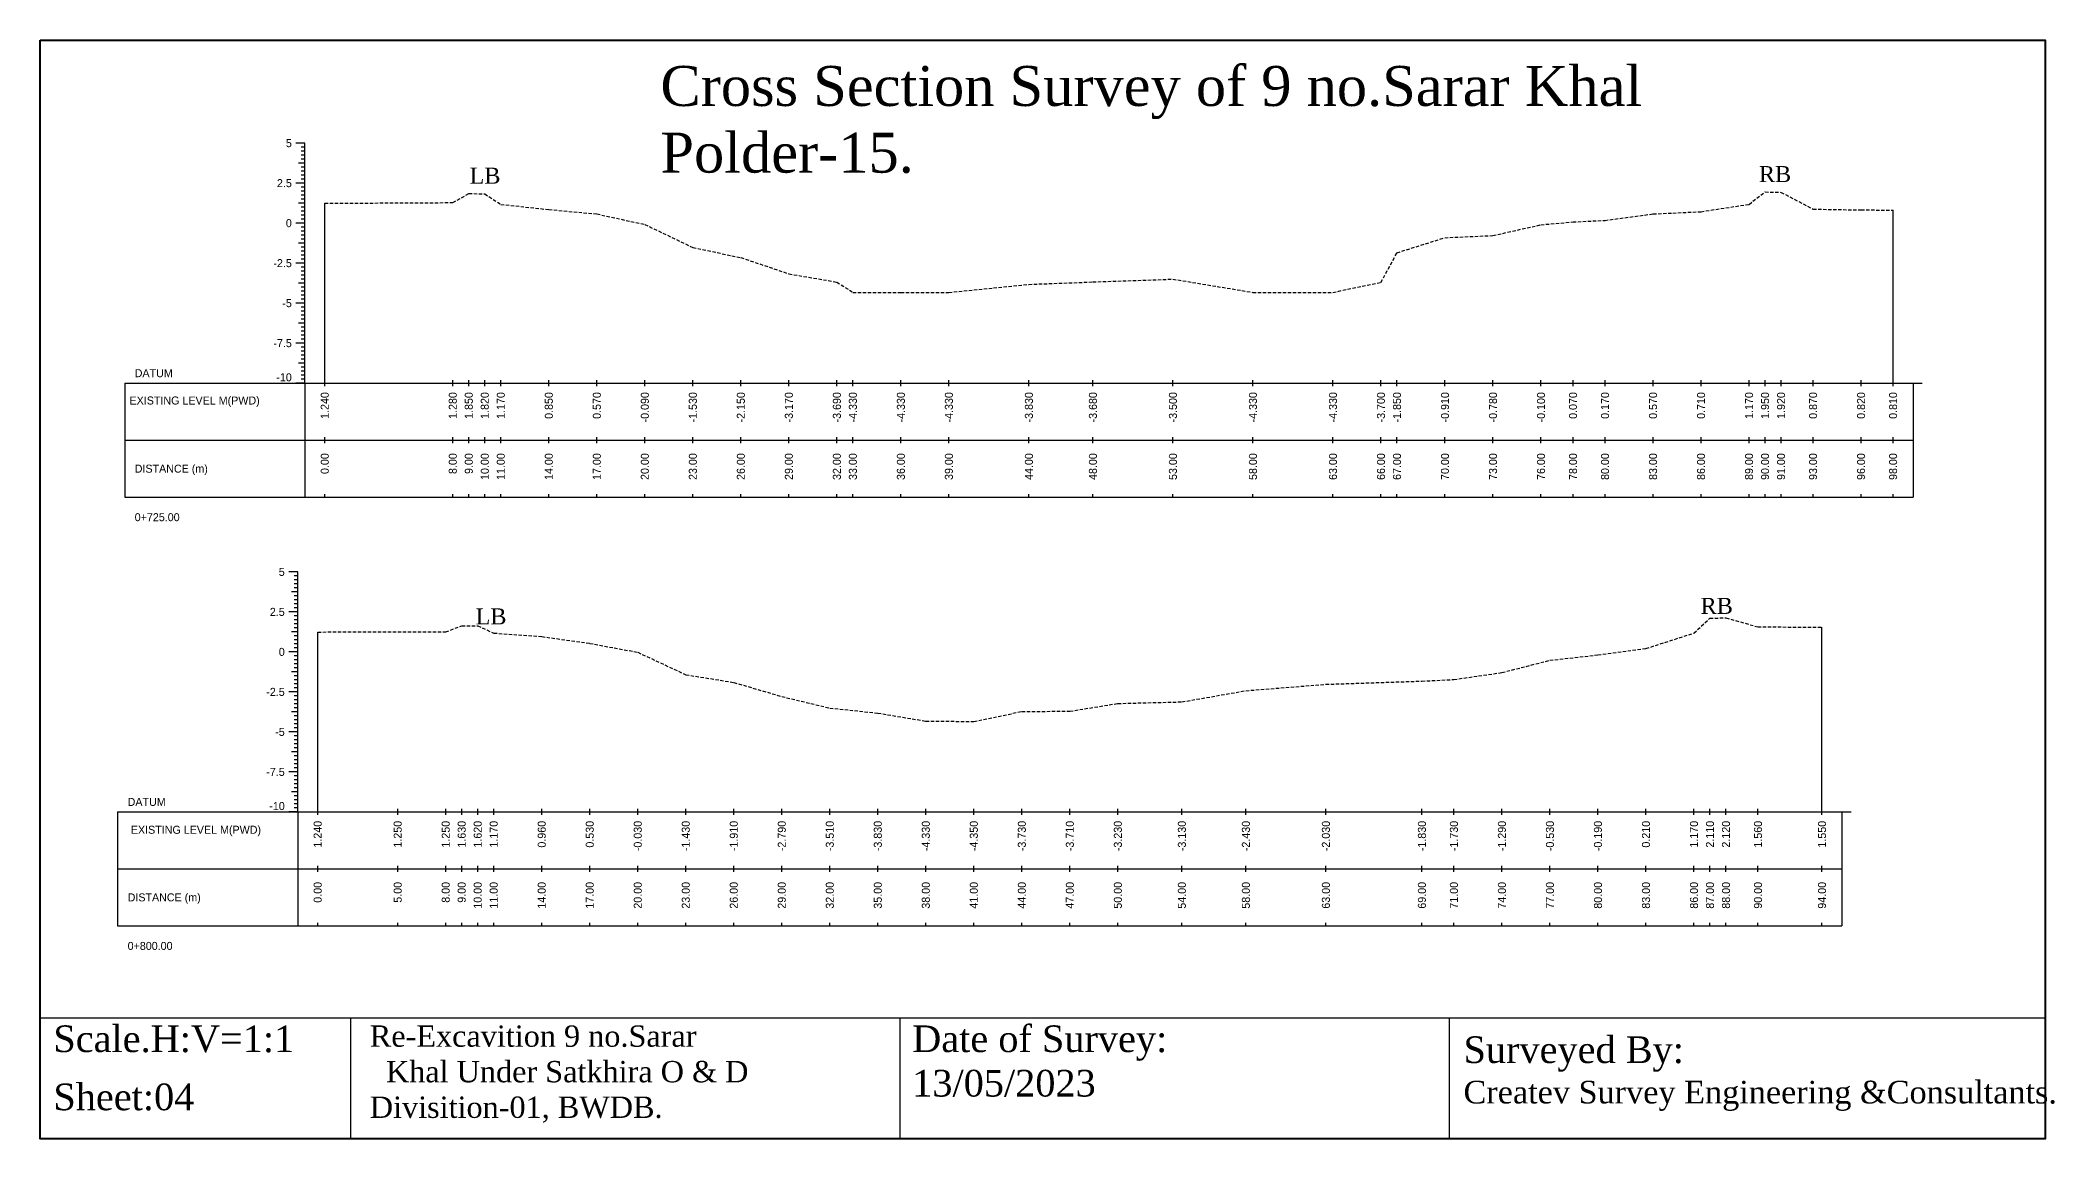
# Model space of a CAD drawing. Header units: inches. Extents: x 2527 to 3799, y -2520 to -1051.
# Drawn here: x 2527.3 to 2678.4, y -1543.1 to -1460.7 of the extents above; entities that cross this region are included whole.
import ezdxf
from ezdxf.enums import TextEntityAlignment as Align

# ---------------------------------------------------------------- set-up
doc = ezdxf.new("R2010")
doc.units = ezdxf.units.IN
doc.header["$MEASUREMENT"] = 0
doc.linetypes.add('HIDDEN', pattern=[0.375, 0.25, -0.125])
doc.layers.add('CS_Drawing', color=7, linetype='Continuous')
doc.layers.add('GL', color=3, linetype='HIDDEN')
doc.styles.add('romans', font='romans.shx')

msp = doc.modelspace()

# ---------------------------------------------------------------- linework, layer by layer
at = {"color": 4, "lineweight": 40}
msp.add_lwpolyline([(2527.34, -1460.72), (2677.68, -1460.72), (2677.68, -1543.09), (2527.34, -1543.09)], close=True, dxfattribs=at)
for points in [[(2677.68, -1460.72), (2677.68, -1543.09)], [(2527.34, -1534.01), (2677.68, -1534.01)], [(2527.34, -1534.01), (2527.34, -1543.09)], [(2550.59, -1534.01), (2550.59, -1543.09)], [(2591.79, -1534.01), (2591.79, -1543.09)], [(2632.99, -1534.01), (2632.99, -1543.09)]]:
    msp.add_lwpolyline(points)
at = {"layer": 'CS_Drawing'}
for p, q in [((2547.17, -1468.43), (2546.5, -1468.43)), ((2547.17, -1468.43), (2546.7, -1468.43)), ((2547.17, -1468.43), (2546.9, -1468.43)), ((2547.17, -1468.73), (2546.9, -1468.73)), ((2547.17, -1469.03), (2546.9, -1469.03)), ((2547.17, -1469.33), (2546.9, -1469.33)), ((2547.17, -1469.63), (2546.9, -1469.63)), ((2547.17, -1486.43), (2547.17, -1468.43)), ((2547.17, -1469.93), (2546.7, -1469.93)), ((2547.17, -1469.93), (2546.9, -1469.93)), ((2547.17, -1470.23), (2546.9, -1470.23)), ((2547.17, -1470.53), (2546.9, -1470.53)), ((2547.17, -1470.83), (2546.9, -1470.83)), ((2547.17, -1471.13), (2546.9, -1471.13)), ((2547.17, -1471.43), (2546.5, -1471.43)), ((2547.17, -1471.43), (2546.7, -1471.43)), ((2547.17, -1471.43), (2546.9, -1471.43)), ((2547.17, -1471.73), (2546.9, -1471.73)), ((2547.17, -1472.03), (2546.9, -1472.03)), ((2547.17, -1472.33), (2546.9, -1472.33)), ((2547.17, -1472.63), (2546.9, -1472.63)), ((2547.17, -1472.93), (2546.7, -1472.93)), ((2547.17, -1472.93), (2546.9, -1472.93)), ((2547.17, -1473.23), (2546.9, -1473.23)), ((2547.17, -1473.53), (2546.9, -1473.53)), ((2547.17, -1473.83), (2546.9, -1473.83)), ((2547.17, -1474.13), (2546.9, -1474.13)), ((2548.67, -1486.43), (2548.67, -1472.94)), ((2666.27, -1486.43), (2666.27, -1473.45)), ((2547.17, -1474.43), (2546.5, -1474.43)), ((2547.17, -1474.43), (2546.7, -1474.43)), ((2547.17, -1474.43), (2546.9, -1474.43)), ((2547.17, -1474.73), (2546.9, -1474.73)), ((2547.17, -1475.03), (2546.9, -1475.03)), ((2547.17, -1475.33), (2546.9, -1475.33)), ((2547.17, -1475.63), (2546.9, -1475.63)), ((2547.17, -1475.93), (2546.7, -1475.93)), ((2547.17, -1475.93), (2546.9, -1475.93)), ((2547.17, -1476.23), (2546.9, -1476.23)), ((2547.17, -1476.53), (2546.9, -1476.53)), ((2547.17, -1476.83), (2546.9, -1476.83)), ((2547.17, -1477.13), (2546.9, -1477.13)), ((2547.17, -1477.43), (2546.5, -1477.43)), ((2547.17, -1477.43), (2546.7, -1477.43)), ((2547.17, -1477.43), (2546.9, -1477.43)), ((2547.17, -1477.73), (2546.9, -1477.73)), ((2547.17, -1478.03), (2546.9, -1478.03)), ((2547.17, -1478.33), (2546.9, -1478.33)), ((2547.17, -1478.63), (2546.9, -1478.63)), ((2547.17, -1478.93), (2546.7, -1478.93)), ((2547.17, -1478.93), (2546.9, -1478.93)), ((2547.17, -1479.23), (2546.9, -1479.23)), ((2547.17, -1479.53), (2546.9, -1479.53)), ((2547.17, -1479.83), (2546.9, -1479.83)), ((2547.17, -1480.13), (2546.9, -1480.13)), ((2547.17, -1480.43), (2546.5, -1480.43)), ((2547.17, -1480.43), (2546.7, -1480.43)), ((2547.17, -1480.43), (2546.9, -1480.43)), ((2547.17, -1480.73), (2546.9, -1480.73)), ((2547.17, -1481.03), (2546.9, -1481.03)), ((2547.17, -1481.33), (2546.9, -1481.33)), ((2547.17, -1481.63), (2546.9, -1481.63)), ((2547.17, -1481.93), (2546.7, -1481.93)), ((2547.17, -1481.93), (2546.9, -1481.93)), ((2547.17, -1482.23), (2546.9, -1482.23)), ((2547.17, -1482.53), (2546.9, -1482.53)), ((2547.17, -1482.83), (2546.9, -1482.83)), ((2547.17, -1483.13), (2546.9, -1483.13)), ((2547.17, -1483.43), (2546.5, -1483.43)), ((2547.17, -1483.43), (2546.7, -1483.43)), ((2547.17, -1483.43), (2546.9, -1483.43)), ((2547.17, -1483.73), (2546.9, -1483.73)), ((2547.17, -1484.03), (2546.9, -1484.03)), ((2547.17, -1484.33), (2546.9, -1484.33)), ((2547.17, -1484.63), (2546.9, -1484.63)), ((2547.17, -1484.93), (2546.7, -1484.93)), ((2547.17, -1484.93), (2546.9, -1484.93)), ((2547.17, -1485.23), (2546.9, -1485.23)), ((2547.17, -1485.53), (2546.9, -1485.53)), ((2547.17, -1485.83), (2546.9, -1485.83)), ((2547.17, -1486.13), (2546.9, -1486.13)), ((2548.67, -1486.65), (2548.67, -1486.2)), ((2558.27, -1486.65), (2558.27, -1486.2)), ((2559.47, -1486.65), (2559.47, -1486.2)), ((2560.67, -1486.65), (2560.67, -1486.2)), ((2561.87, -1486.65), (2561.87, -1486.2)), ((2565.47, -1486.65), (2565.47, -1486.2)), ((2569.07, -1486.65), (2569.07, -1486.2)), ((2572.67, -1486.65), (2572.67, -1486.2)), ((2576.27, -1486.65), (2576.27, -1486.2)), ((2579.87, -1486.65), (2579.87, -1486.2)), ((2583.47, -1486.65), (2583.47, -1486.2)), ((2587.07, -1486.65), (2587.07, -1486.2)), ((2588.27, -1486.65), (2588.27, -1486.2)), ((2591.87, -1486.65), (2591.87, -1486.2)), ((2595.47, -1486.65), (2595.47, -1486.2)), ((2601.47, -1486.65), (2601.47, -1486.2)), ((2606.27, -1486.65), (2606.27, -1486.2)), ((2612.27, -1486.65), (2612.27, -1486.2)), ((2618.27, -1486.65), (2618.27, -1486.2)), ((2624.27, -1486.65), (2624.27, -1486.2)), ((2627.87, -1486.65), (2627.87, -1486.2)), ((2629.07, -1486.65), (2629.07, -1486.2)), ((2632.67, -1486.65), (2632.67, -1486.2)), ((2636.27, -1486.65), (2636.27, -1486.2)), ((2639.87, -1486.65), (2639.87, -1486.2)), ((2642.27, -1486.65), (2642.27, -1486.2)), ((2644.67, -1486.65), (2644.67, -1486.2)), ((2648.27, -1486.65), (2648.27, -1486.2)), ((2651.87, -1486.65), (2651.87, -1486.2)), ((2655.47, -1486.65), (2655.47, -1486.2)), ((2656.67, -1486.65), (2656.67, -1486.2)), ((2657.87, -1486.65), (2657.87, -1486.2)), ((2660.27, -1486.65), (2660.27, -1486.2)), ((2663.87, -1486.65), (2663.87, -1486.2)), ((2666.27, -1486.65), (2666.27, -1486.2)), ((2533.67, -1486.43), (2547.17, -1486.43)), ((2533.67, -1486.43), (2533.67, -1494.98)), ((2547.17, -1486.43), (2546.5, -1486.43)), ((2547.17, -1486.43), (2546.7, -1486.43)), ((2547.17, -1486.43), (2546.9, -1486.43)), ((2547.17, -1486.43), (2667.77, -1486.43)), ((2547.17, -1486.43), (2547.17, -1494.98)), ((2667.77, -1486.43), (2668.45, -1486.43)), ((2667.77, -1486.43), (2668.25, -1486.43)), ((2667.77, -1486.43), (2668.04, -1486.43)), ((2667.77, -1486.43), (2667.77, -1494.98)), ((2533.67, -1490.7), (2547.17, -1490.7)), ((2547.17, -1490.7), (2667.77, -1490.7)), ((2547.17, -1490.7), (2667.77, -1490.7)), ((2548.67, -1490.93), (2548.67, -1490.48)), ((2558.27, -1490.93), (2558.27, -1490.48)), ((2559.47, -1490.93), (2559.47, -1490.48)), ((2560.67, -1490.93), (2560.67, -1490.48)), ((2561.87, -1490.93), (2561.87, -1490.48)), ((2565.47, -1490.93), (2565.47, -1490.48)), ((2569.07, -1490.93), (2569.07, -1490.48)), ((2572.67, -1490.93), (2572.67, -1490.48)), ((2576.27, -1490.93), (2576.27, -1490.48)), ((2579.87, -1490.93), (2579.87, -1490.48)), ((2583.47, -1490.93), (2583.47, -1490.48)), ((2587.07, -1490.93), (2587.07, -1490.48)), ((2588.27, -1490.93), (2588.27, -1490.48)), ((2591.87, -1490.93), (2591.87, -1490.48)), ((2595.47, -1490.93), (2595.47, -1490.48)), ((2601.47, -1490.93), (2601.47, -1490.48)), ((2606.27, -1490.93), (2606.27, -1490.48)), ((2612.27, -1490.93), (2612.27, -1490.48)), ((2618.27, -1490.93), (2618.27, -1490.48)), ((2624.27, -1490.93), (2624.27, -1490.48)), ((2627.87, -1490.93), (2627.87, -1490.48)), ((2629.07, -1490.93), (2629.07, -1490.48)), ((2632.67, -1490.93), (2632.67, -1490.48)), ((2636.27, -1490.93), (2636.27, -1490.48)), ((2639.87, -1490.93), (2639.87, -1490.48)), ((2642.27, -1490.93), (2642.27, -1490.48)), ((2644.67, -1490.93), (2644.67, -1490.48)), ((2648.27, -1490.93), (2648.27, -1490.48)), ((2651.87, -1490.93), (2651.87, -1490.48)), ((2655.47, -1490.93), (2655.47, -1490.48)), ((2656.67, -1490.93), (2656.67, -1490.48)), ((2657.87, -1490.93), (2657.87, -1490.48)), ((2660.27, -1490.93), (2660.27, -1490.48)), ((2663.87, -1490.93), (2663.87, -1490.48)), ((2666.27, -1490.93), (2666.27, -1490.48)), ((2533.67, -1494.98), (2547.17, -1494.98)), ((2547.17, -1494.98), (2667.77, -1494.98)), ((2548.67, -1494.98), (2548.67, -1494.75)), ((2558.27, -1494.98), (2558.27, -1494.75)), ((2559.47, -1494.98), (2559.47, -1494.75)), ((2560.67, -1494.98), (2560.67, -1494.75)), ((2561.87, -1494.98), (2561.87, -1494.75)), ((2565.47, -1494.98), (2565.47, -1494.75)), ((2569.07, -1494.98), (2569.07, -1494.75)), ((2572.67, -1494.98), (2572.67, -1494.75)), ((2576.27, -1494.98), (2576.27, -1494.75)), ((2579.87, -1494.98), (2579.87, -1494.75)), ((2583.47, -1494.98), (2583.47, -1494.75)), ((2587.07, -1494.98), (2587.07, -1494.75)), ((2588.27, -1494.98), (2588.27, -1494.75)), ((2591.87, -1494.98), (2591.87, -1494.75)), ((2595.47, -1494.98), (2595.47, -1494.75)), ((2601.47, -1494.98), (2601.47, -1494.75)), ((2606.27, -1494.98), (2606.27, -1494.75)), ((2612.27, -1494.98), (2612.27, -1494.75)), ((2618.27, -1494.98), (2618.27, -1494.75)), ((2624.27, -1494.98), (2624.27, -1494.75)), ((2627.87, -1494.98), (2627.87, -1494.75)), ((2629.07, -1494.98), (2629.07, -1494.75)), ((2632.67, -1494.98), (2632.67, -1494.75)), ((2636.27, -1494.98), (2636.27, -1494.75)), ((2639.87, -1494.98), (2639.87, -1494.75)), ((2642.27, -1494.98), (2642.27, -1494.75)), ((2644.67, -1494.98), (2644.67, -1494.75)), ((2648.27, -1494.98), (2648.27, -1494.75)), ((2651.87, -1494.98), (2651.87, -1494.75)), ((2655.47, -1494.98), (2655.47, -1494.75)), ((2656.67, -1494.98), (2656.67, -1494.75)), ((2657.87, -1494.98), (2657.87, -1494.75)), ((2660.27, -1494.98), (2660.27, -1494.75)), ((2663.87, -1494.98), (2663.87, -1494.75)), ((2666.27, -1494.98), (2666.27, -1494.75)), ((2546.64, -1500.58), (2545.97, -1500.58)), ((2546.64, -1500.58), (2546.17, -1500.58)), ((2546.64, -1500.58), (2546.37, -1500.58)), ((2546.64, -1500.88), (2546.37, -1500.88)), ((2546.64, -1501.18), (2546.37, -1501.18)), ((2546.64, -1518.58), (2546.64, -1500.58)), ((2546.64, -1502.08), (2546.17, -1502.08)), ((2546.64, -1501.48), (2546.37, -1501.48)), ((2546.64, -1501.78), (2546.37, -1501.78)), ((2546.64, -1502.08), (2546.37, -1502.08)), ((2546.64, -1502.38), (2546.37, -1502.38)), ((2546.64, -1502.68), (2546.37, -1502.68)), ((2546.64, -1503.58), (2545.97, -1503.58)), ((2546.64, -1503.58), (2546.17, -1503.58)), ((2546.64, -1502.98), (2546.37, -1502.98)), ((2546.64, -1503.28), (2546.37, -1503.28)), ((2546.64, -1503.58), (2546.37, -1503.58)), ((2546.64, -1503.88), (2546.37, -1503.88)), ((2546.64, -1504.18), (2546.37, -1504.18)), ((2546.64, -1505.08), (2546.17, -1505.08)), ((2546.64, -1504.48), (2546.37, -1504.48)), ((2546.64, -1504.78), (2546.37, -1504.78)), ((2546.64, -1505.08), (2546.37, -1505.08)), ((2546.64, -1505.38), (2546.37, -1505.38)), ((2546.64, -1505.68), (2546.37, -1505.68)), ((2546.64, -1505.98), (2546.37, -1505.98)), ((2548.14, -1518.58), (2548.14, -1505.09)), ((2660.94, -1518.58), (2660.94, -1504.72)), ((2546.64, -1506.58), (2545.97, -1506.58)), ((2546.64, -1506.58), (2546.17, -1506.58)), ((2546.64, -1506.28), (2546.37, -1506.28)), ((2546.64, -1506.58), (2546.37, -1506.58)), ((2546.64, -1506.88), (2546.37, -1506.88)), ((2546.64, -1507.18), (2546.37, -1507.18)), ((2546.64, -1507.48), (2546.37, -1507.48)), ((2546.64, -1508.08), (2546.17, -1508.08)), ((2546.64, -1507.78), (2546.37, -1507.78)), ((2546.64, -1508.08), (2546.37, -1508.08)), ((2546.64, -1508.38), (2546.37, -1508.38)), ((2546.64, -1508.68), (2546.37, -1508.68)), ((2546.64, -1508.98), (2546.37, -1508.98)), ((2546.64, -1509.58), (2545.97, -1509.58)), ((2546.64, -1509.58), (2546.17, -1509.58)), ((2546.64, -1509.28), (2546.37, -1509.28)), ((2546.64, -1509.58), (2546.37, -1509.58)), ((2546.64, -1509.88), (2546.37, -1509.88)), ((2546.64, -1510.18), (2546.37, -1510.18)), ((2546.64, -1510.48), (2546.37, -1510.48)), ((2546.64, -1511.08), (2546.17, -1511.08)), ((2546.64, -1510.78), (2546.37, -1510.78)), ((2546.64, -1511.08), (2546.37, -1511.08)), ((2546.64, -1511.38), (2546.37, -1511.38)), ((2546.64, -1511.68), (2546.37, -1511.68)), ((2546.64, -1511.98), (2546.37, -1511.98)), ((2546.64, -1512.58), (2545.97, -1512.58)), ((2546.64, -1512.58), (2546.17, -1512.58)), ((2546.64, -1512.28), (2546.37, -1512.28)), ((2546.64, -1512.58), (2546.37, -1512.58)), ((2546.64, -1512.88), (2546.37, -1512.88)), ((2546.64, -1513.18), (2546.37, -1513.18)), ((2546.64, -1513.48), (2546.37, -1513.48)), ((2546.64, -1514.08), (2546.17, -1514.08)), ((2546.64, -1513.78), (2546.37, -1513.78)), ((2546.64, -1514.08), (2546.37, -1514.08)), ((2546.64, -1514.38), (2546.37, -1514.38)), ((2546.64, -1514.68), (2546.37, -1514.68)), ((2546.64, -1514.98), (2546.37, -1514.98)), ((2546.64, -1515.58), (2545.97, -1515.58)), ((2546.64, -1515.58), (2546.17, -1515.58)), ((2546.64, -1515.28), (2546.37, -1515.28)), ((2546.64, -1515.58), (2546.37, -1515.58)), ((2546.64, -1515.88), (2546.37, -1515.88)), ((2546.64, -1516.18), (2546.37, -1516.18)), ((2546.64, -1516.48), (2546.37, -1516.48)), ((2546.64, -1517.08), (2546.17, -1517.08)), ((2546.64, -1516.78), (2546.37, -1516.78)), ((2546.64, -1517.08), (2546.37, -1517.08)), ((2546.64, -1517.38), (2546.37, -1517.38)), ((2546.64, -1517.68), (2546.37, -1517.68)), ((2546.64, -1517.98), (2546.37, -1517.98)), ((2533.14, -1518.58), (2546.64, -1518.58)), ((2533.14, -1518.58), (2533.14, -1527.13)), ((2546.64, -1518.58), (2545.97, -1518.58)), ((2546.64, -1518.58), (2546.17, -1518.58)), ((2546.64, -1518.28), (2546.37, -1518.28)), ((2546.64, -1518.58), (2546.37, -1518.58)), ((2546.64, -1518.58), (2662.44, -1518.58)), ((2546.64, -1518.58), (2546.64, -1527.13)), ((2548.14, -1518.8), (2548.14, -1518.35)), ((2554.14, -1518.8), (2554.14, -1518.35)), ((2557.74, -1518.8), (2557.74, -1518.35)), ((2558.94, -1518.8), (2558.94, -1518.35)), ((2560.14, -1518.8), (2560.14, -1518.35)), ((2561.34, -1518.8), (2561.34, -1518.35)), ((2564.94, -1518.8), (2564.94, -1518.35)), ((2568.54, -1518.8), (2568.54, -1518.35)), ((2572.14, -1518.8), (2572.14, -1518.35)), ((2575.74, -1518.8), (2575.74, -1518.35)), ((2579.34, -1518.8), (2579.34, -1518.35)), ((2582.94, -1518.8), (2582.94, -1518.35)), ((2586.54, -1518.8), (2586.54, -1518.35)), ((2590.14, -1518.8), (2590.14, -1518.35)), ((2593.74, -1518.8), (2593.74, -1518.35)), ((2597.34, -1518.8), (2597.34, -1518.35)), ((2600.94, -1518.8), (2600.94, -1518.35)), ((2604.54, -1518.8), (2604.54, -1518.35)), ((2608.14, -1518.8), (2608.14, -1518.35)), ((2612.94, -1518.8), (2612.94, -1518.35)), ((2617.74, -1518.8), (2617.74, -1518.35)), ((2623.74, -1518.8), (2623.74, -1518.35)), ((2630.94, -1518.8), (2630.94, -1518.35)), ((2633.34, -1518.8), (2633.34, -1518.35)), ((2636.94, -1518.8), (2636.94, -1518.35)), ((2640.54, -1518.8), (2640.54, -1518.35)), ((2644.14, -1518.8), (2644.14, -1518.35)), ((2647.74, -1518.8), (2647.74, -1518.35)), ((2651.34, -1518.8), (2651.34, -1518.35)), ((2652.54, -1518.8), (2652.54, -1518.35)), ((2653.74, -1518.8), (2653.74, -1518.35)), ((2656.14, -1518.8), (2656.14, -1518.35)), ((2660.94, -1518.8), (2660.94, -1518.35)), ((2662.44, -1518.58), (2663.12, -1518.58)), ((2662.44, -1518.58), (2662.92, -1518.58)), ((2662.44, -1518.58), (2662.71, -1518.58)), ((2662.44, -1518.58), (2662.44, -1527.13)), ((2533.14, -1522.85), (2546.64, -1522.85)), ((2546.64, -1522.85), (2662.44, -1522.85)), ((2546.64, -1522.85), (2662.44, -1522.85)), ((2548.14, -1523.08), (2548.14, -1522.63)), ((2554.14, -1523.08), (2554.14, -1522.63)), ((2557.74, -1523.08), (2557.74, -1522.63)), ((2558.94, -1523.08), (2558.94, -1522.63)), ((2560.14, -1523.08), (2560.14, -1522.63)), ((2561.34, -1523.08), (2561.34, -1522.63)), ((2564.94, -1523.08), (2564.94, -1522.63)), ((2568.54, -1523.08), (2568.54, -1522.63)), ((2572.14, -1523.08), (2572.14, -1522.63)), ((2575.74, -1523.08), (2575.74, -1522.63)), ((2579.34, -1523.08), (2579.34, -1522.63)), ((2582.94, -1523.08), (2582.94, -1522.63)), ((2586.54, -1523.08), (2586.54, -1522.63)), ((2590.14, -1523.08), (2590.14, -1522.63)), ((2593.74, -1523.08), (2593.74, -1522.63)), ((2597.34, -1523.08), (2597.34, -1522.63)), ((2600.94, -1523.08), (2600.94, -1522.63)), ((2604.54, -1523.08), (2604.54, -1522.63)), ((2608.14, -1523.08), (2608.14, -1522.63)), ((2612.94, -1523.08), (2612.94, -1522.63)), ((2617.74, -1523.08), (2617.74, -1522.63)), ((2623.74, -1523.08), (2623.74, -1522.63)), ((2630.94, -1523.08), (2630.94, -1522.63)), ((2633.34, -1523.08), (2633.34, -1522.63)), ((2636.94, -1523.08), (2636.94, -1522.63)), ((2640.54, -1523.08), (2640.54, -1522.63)), ((2644.14, -1523.08), (2644.14, -1522.63)), ((2647.74, -1523.08), (2647.74, -1522.63)), ((2651.34, -1523.08), (2651.34, -1522.63)), ((2652.54, -1523.08), (2652.54, -1522.63)), ((2653.74, -1523.08), (2653.74, -1522.63)), ((2656.14, -1523.08), (2656.14, -1522.63)), ((2660.94, -1523.08), (2660.94, -1522.63)), ((2548.14, -1527.13), (2548.14, -1526.9)), ((2554.14, -1527.13), (2554.14, -1526.9)), ((2557.74, -1527.13), (2557.74, -1526.9)), ((2558.94, -1527.13), (2558.94, -1526.9)), ((2560.14, -1527.13), (2560.14, -1526.9)), ((2561.34, -1527.13), (2561.34, -1526.9)), ((2564.94, -1527.13), (2564.94, -1526.9)), ((2568.54, -1527.13), (2568.54, -1526.9)), ((2572.14, -1527.13), (2572.14, -1526.9)), ((2575.74, -1527.13), (2575.74, -1526.9)), ((2579.34, -1527.13), (2579.34, -1526.9)), ((2582.94, -1527.13), (2582.94, -1526.9)), ((2586.54, -1527.13), (2586.54, -1526.9)), ((2590.14, -1527.13), (2590.14, -1526.9)), ((2593.74, -1527.13), (2593.74, -1526.9)), ((2597.34, -1527.13), (2597.34, -1526.9)), ((2600.94, -1527.13), (2600.94, -1526.9)), ((2604.54, -1527.13), (2604.54, -1526.9)), ((2608.14, -1527.13), (2608.14, -1526.9)), ((2612.94, -1527.13), (2612.94, -1526.9)), ((2617.74, -1527.13), (2617.74, -1526.9)), ((2623.74, -1527.13), (2623.74, -1526.9)), ((2630.94, -1527.13), (2630.94, -1526.9)), ((2633.34, -1527.13), (2633.34, -1526.9)), ((2636.94, -1527.13), (2636.94, -1526.9)), ((2640.54, -1527.13), (2640.54, -1526.9)), ((2644.14, -1527.13), (2644.14, -1526.9)), ((2647.74, -1527.13), (2647.74, -1526.9)), ((2651.34, -1527.13), (2651.34, -1526.9)), ((2652.54, -1527.13), (2652.54, -1526.9)), ((2653.74, -1527.13), (2653.74, -1526.9)), ((2656.14, -1527.13), (2656.14, -1526.9)), ((2660.94, -1527.13), (2660.94, -1526.9)), ((2533.14, -1527.13), (2546.64, -1527.13)), ((2546.64, -1527.13), (2662.44, -1527.13))]:
    msp.add_line(p, q, dxfattribs=at)
at = {"layer": 'GL'}
for points in [[(2548.67, -1472.94), (2558.27, -1472.89), (2559.47, -1472.21), (2560.67, -1472.24), (2561.87, -1473.02), (2565.47, -1473.41), (2569.07, -1473.74), (2572.67, -1474.53), (2576.27, -1476.26), (2579.87, -1477.01), (2583.47, -1478.23), (2587.07, -1478.85), (2588.27, -1479.62), (2591.87, -1479.62), (2595.47, -1479.62), (2601.47, -1479.02), (2606.27, -1478.84), (2612.27, -1478.63), (2618.27, -1479.62), (2624.27, -1479.62), (2627.87, -1478.87), (2629.07, -1476.65), (2632.67, -1475.52), (2636.27, -1475.36), (2639.87, -1474.55), (2642.27, -1474.34), (2644.67, -1474.22), (2648.27, -1473.74), (2651.87, -1473.57), (2655.47, -1473.02), (2656.67, -1472.09), (2657.87, -1472.12), (2660.27, -1473.38), (2663.87, -1473.44), (2666.27, -1473.45)], [(2548.14, -1505.09), (2554.14, -1505.08), (2557.74, -1505.08), (2558.94, -1504.62), (2560.14, -1504.63), (2561.34, -1505.17), (2564.94, -1505.43), (2568.54, -1505.94), (2572.14, -1506.61), (2575.74, -1508.29), (2579.34, -1508.87), (2582.94, -1509.93), (2586.54, -1510.79), (2590.14, -1511.17), (2593.74, -1511.77), (2597.34, -1511.8), (2600.94, -1511.05), (2604.54, -1511.03), (2608.14, -1510.45), (2612.94, -1510.33), (2617.74, -1509.49), (2623.74, -1509.01), (2630.94, -1508.77), (2633.34, -1508.65), (2636.94, -1508.13), (2640.54, -1507.21), (2644.14, -1506.81), (2647.74, -1506.33), (2651.34, -1505.17), (2652.54, -1504.05), (2653.74, -1504.03), (2656.14, -1504.71), (2660.94, -1504.72)]]:
    msp.add_lwpolyline(points, dxfattribs=at)

# ---------------------------------------------------------------- texts
at = {"attachment_point": 1, "style": 'romans'}
for s, insert, char_height, width in [('{\\fTimes New Roman|b0|i0|c0|p18;Cross Section Survey of 9 no.Sarar Khal Polder-15.}', (2573.84, -1462.64), 3, 75.7359), ('{\\fTimes New Roman|b0|i0|c0|p18;LB}', (2559.53, -1470.27), 1.2, 105.3266), ('{\\fTimes New Roman|b0|i0|c0|p18;RB}', (2656.21, -1470.15), 1.2, 105.3266), ('{\\fTimes New Roman|b0|i0|c0|p18;RB}', (2651.84, -1502.53), 1.2, 105.3266), ('{\\fTimes New Roman|b0|i0|c0|p18;LB}', (2559.98, -1503.32), 1.2, 105.3266), ('{\\fTimes New Roman|b0|i0|c0|p18;Scale.H:V=1:1}', (2528.32, -1534.59), 2, 22.2708), ('{\\fTimes New Roman|b0|i0|c0|p18;Re-Excavition 9 no.Sarar\\P  Khal Under Satkhira O & D    Divisition-01, BWDB.}', (2552.05, -1534.59), 1.6, 38.8405), ('{\\fTimes New Roman|b0|i0|c0|p18;Date of Survey: 13/05/2023}', (2592.72, -1534.59), 2, 22.2708), ('{\\fTimes New Roman|b0|i0|c0|p18;Surveyed By:                                     \\H0.85x;Createv Survey Engineering &Consultants.}', (2634.06, -1535.41), 2, 45.2193), ('{\\fTimes New Roman|b0|i0|c0|p18;Sheet:04}', (2528.32, -1538.95), 2, 38.8405)]:
    msp.add_mtext(s, dxfattribs=dict(at, insert=insert, char_height=char_height, width=width))
at = {"layer": 'CS_Drawing'}
for s, p in [('5', (2546.2, -1468.43)), ('2.5', (2546.2, -1471.43)), ('0', (2546.2, -1474.43)), ('-2.5', (2546.2, -1477.43)), ('-5', (2546.2, -1480.43)), ('-7.5', (2546.2, -1483.43)), ('5', (2545.67, -1500.58)), ('2.5', (2545.67, -1503.58)), ('0', (2545.67, -1506.58)), ('-2.5', (2545.67, -1509.58)), ('-5', (2545.67, -1512.58)), ('-7.5', (2545.67, -1515.58))]:
    msp.add_text(s, height=0.6, dxfattribs=at).set_placement(p, align=Align.MIDDLE_RIGHT)
for s, p in [('DATUM', (2534.42, -1485.68)), ('EXISTING LEVEL M(PWD)', (2534.03, -1487.73)), ('DISTANCE (m)', (2534.42, -1492.84)), ('0+725.00', (2534.42, -1496.48)), ('DATUM', (2533.89, -1517.83)), ('EXISTING LEVEL M(PWD)', (2534.13, -1519.92)), ('DISTANCE (m)', (2533.89, -1524.99)), ('0+800.00', (2533.89, -1528.63))]:
    msp.add_text(s, height=0.6, dxfattribs=at).set_placement(p, align=Align.MIDDLE_LEFT)
for p in [(2546.2, -1486.29), (2545.67, -1518.44)]:
    msp.add_text('-10', height=0.6, dxfattribs=at).set_placement(p, align=Align.RIGHT)
for s, p in [('1.240', (2548.67, -1487.1)), ('1.280', (2558.27, -1487.1)), ('1.850', (2559.47, -1487.1)), ('1.820', (2560.67, -1487.1)), ('1.170', (2561.87, -1487.1)), ('0.850', (2565.47, -1487.1)), ('0.570', (2569.07, -1487.1)), ('-0.090', (2572.67, -1487.1)), ('-1.530', (2576.27, -1487.1)), ('-2.150', (2579.87, -1487.1)), ('-3.170', (2583.47, -1487.1)), ('-3.690', (2587.07, -1487.1)), ('-4.330', (2588.27, -1487.1)), ('-4.330', (2591.87, -1487.1)), ('-4.330', (2595.47, -1487.1)), ('-3.830', (2601.47, -1487.1)), ('-3.680', (2606.27, -1487.1)), ('-3.500', (2612.27, -1487.1)), ('-4.330', (2618.27, -1487.1)), ('-4.330', (2624.27, -1487.1)), ('-3.700', (2627.87, -1487.1)), ('-1.850', (2629.07, -1487.1)), ('-0.910', (2632.67, -1487.1)), ('-0.780', (2636.27, -1487.1)), ('-0.100', (2639.87, -1487.1)), ('0.070', (2642.27, -1487.1)), ('0.170', (2644.67, -1487.1)), ('0.570', (2648.27, -1487.1)), ('0.710', (2651.87, -1487.1)), ('1.170', (2655.47, -1487.1)), ('1.950', (2656.67, -1487.1)), ('1.920', (2657.87, -1487.1)), ('0.870', (2660.27, -1487.1)), ('0.820', (2663.87, -1487.1)), ('0.810', (2666.27, -1487.1)), ('0.00', (2548.67, -1491.68)), ('8.00', (2558.27, -1491.68)), ('9.00', (2559.47, -1491.68)), ('10.00', (2560.67, -1491.68)), ('11.00', (2561.87, -1491.68)), ('14.00', (2565.47, -1491.68)), ('17.00', (2569.07, -1491.68)), ('20.00', (2572.67, -1491.68)), ('23.00', (2576.27, -1491.68)), ('26.00', (2579.87, -1491.68)), ('29.00', (2583.47, -1491.68)), ('32.00', (2587.07, -1491.68)), ('33.00', (2588.27, -1491.68)), ('36.00', (2591.87, -1491.68)), ('39.00', (2595.47, -1491.68)), ('44.00', (2601.47, -1491.68)), ('48.00', (2606.27, -1491.68)), ('53.00', (2612.27, -1491.68)), ('58.00', (2618.27, -1491.68)), ('63.00', (2624.27, -1491.68)), ('66.00', (2627.87, -1491.68)), ('67.00', (2629.07, -1491.68)), ('70.00', (2632.67, -1491.68)), ('73.00', (2636.27, -1491.68)), ('76.00', (2639.87, -1491.68)), ('78.00', (2642.27, -1491.68)), ('80.00', (2644.67, -1491.68)), ('83.00', (2648.27, -1491.68)), ('86.00', (2651.87, -1491.68)), ('89.00', (2655.47, -1491.68)), ('90.00', (2656.67, -1491.68)), ('91.00', (2657.87, -1491.68)), ('93.00', (2660.27, -1491.68)), ('96.00', (2663.87, -1491.68)), ('98.00', (2666.27, -1491.68)), ('1.240', (2548.14, -1519.25)), ('1.250', (2554.14, -1519.25)), ('1.250', (2557.74, -1519.25)), ('1.630', (2558.94, -1519.25)), ('1.620', (2560.14, -1519.25)), ('1.170', (2561.34, -1519.25)), ('0.960', (2564.94, -1519.25)), ('0.530', (2568.54, -1519.25)), ('-0.030', (2572.14, -1519.25)), ('-1.430', (2575.74, -1519.25)), ('-1.910', (2579.34, -1519.25)), ('-2.790', (2582.94, -1519.25)), ('-3.510', (2586.54, -1519.25)), ('-3.830', (2590.14, -1519.25)), ('-4.330', (2593.74, -1519.25)), ('-4.350', (2597.34, -1519.25)), ('-3.730', (2600.94, -1519.25)), ('-3.710', (2604.54, -1519.25)), ('-3.230', (2608.14, -1519.25)), ('-3.130', (2612.94, -1519.25)), ('-2.430', (2617.74, -1519.25)), ('-2.030', (2623.74, -1519.25)), ('-1.830', (2630.94, -1519.25)), ('-1.730', (2633.34, -1519.25)), ('-1.290', (2636.94, -1519.25)), ('-0.530', (2640.54, -1519.25)), ('-0.190', (2644.14, -1519.25)), ('0.210', (2647.74, -1519.25)), ('1.170', (2651.34, -1519.25)), ('2.110', (2652.54, -1519.25)), ('2.120', (2653.74, -1519.25)), ('1.560', (2656.14, -1519.25)), ('1.550', (2660.94, -1519.25)), ('0.00', (2548.14, -1523.83)), ('5.00', (2554.14, -1523.83)), ('8.00', (2557.74, -1523.83)), ('9.00', (2558.94, -1523.83)), ('10.00', (2560.14, -1523.83)), ('11.00', (2561.34, -1523.83)), ('14.00', (2564.94, -1523.83)), ('17.00', (2568.54, -1523.83)), ('20.00', (2572.14, -1523.83)), ('23.00', (2575.74, -1523.83)), ('26.00', (2579.34, -1523.83)), ('29.00', (2582.94, -1523.83)), ('32.00', (2586.54, -1523.83)), ('35.00', (2590.14, -1523.83)), ('38.00', (2593.74, -1523.83)), ('41.00', (2597.34, -1523.83)), ('44.00', (2600.94, -1523.83)), ('47.00', (2604.54, -1523.83)), ('50.00', (2608.14, -1523.83)), ('54.00', (2612.94, -1523.83)), ('58.00', (2617.74, -1523.83)), ('63.00', (2623.74, -1523.83)), ('69.00', (2630.94, -1523.83)), ('71.00', (2633.34, -1523.83)), ('74.00', (2636.94, -1523.83)), ('77.00', (2640.54, -1523.83)), ('80.00', (2644.14, -1523.83)), ('83.00', (2647.74, -1523.83)), ('86.00', (2651.34, -1523.83)), ('87.00', (2652.54, -1523.83)), ('88.00', (2653.74, -1523.83)), ('90.00', (2656.14, -1523.83)), ('94.00', (2660.94, -1523.83))]:
    msp.add_text(s, height=0.6, rotation=90, dxfattribs=at).set_placement(p, align=Align.MIDDLE_RIGHT)

doc.saveas('drawing.dxf')
